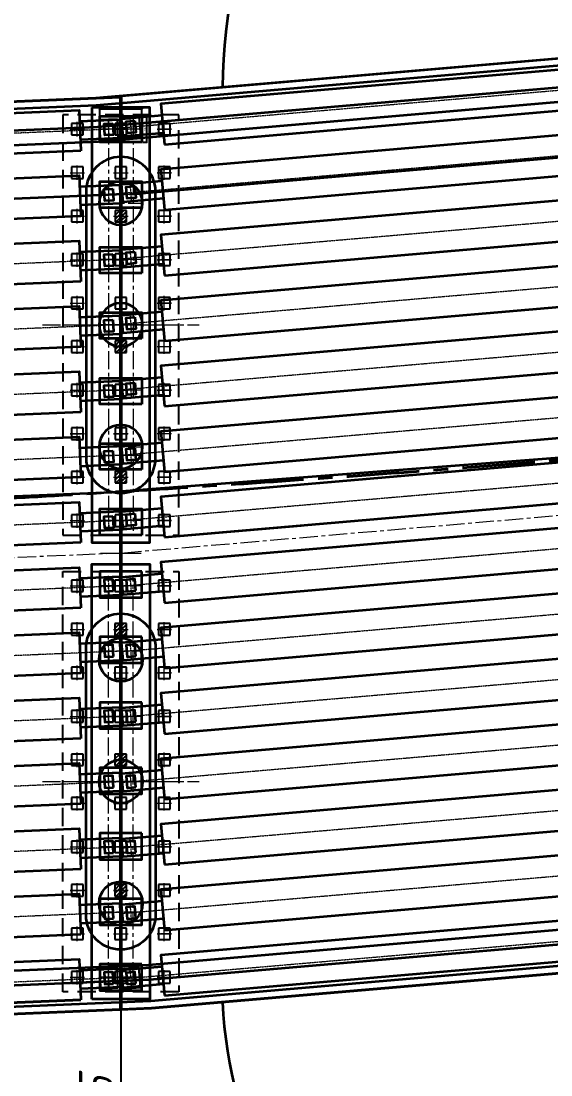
# Model space of a CAD drawing. Header units: millimetres. Extents: x 263685 to 14136308, y -2404013 to 2433772.
# Drawn here: x 6899178 to 6917457, y -488884 to -452539 of the extents above; entities that cross this region are included whole.
import ezdxf
from ezdxf import colors
from ezdxf.entities.mleader import LeaderData, LeaderLine
from ezdxf.math import Vec2, Vec3

# ---------------------------------------------------------------- set-up
doc = ezdxf.new("R2010")
doc.units = ezdxf.units.MM
for name, pattern in [('CENTER', [50.8, 31.75, -6.35, 6.35, -6.35]), ('невидимая', [9.525, 6.35, -3.175]), ('осевая', [2, 1.25, -0.25, 0.25, -0.25])]:
    doc.linetypes.add(name, pattern=pattern)
for name, color, linetype, lineweight in [('1-Бетон', 106, 'Continuous', 35), ('1-Оси', 1, 'CENTER', 20), ('ИС_Выноски', 3, 'Continuous', 18), ('ИС_Ось', 3, 'осевая', 18)]:
    doc.layers.add(name, color=color, linetype=linetype, lineweight=lineweight)
doc.layers.add('_Defpoints', color=8, linetype='Continuous', plot=False)
doc.layers.add('ИС_Невидимая', color=4, linetype='невидимая')
doc.layers.add('Штриховая', color=7, linetype='Continuous')
doc.styles.add('0', font='isocpeur.ttf', dxfattribs={"width": 0.8, "oblique": 15})
doc.styles.add('ISOCPEUR', font='isocpeur.ttf', dxfattribs={"width": 0.8, "oblique": 15, "height": 2.5})
doc.dimstyles.new('М25', dxfattribs={"dimscale": 25, "dimtxt": 2.5, "dimasz": 2, "dimexe": 1, "dimexo": 1, "dimgap": 1, "dimtad": 1, "dimdec": 0, "dimtxsty": '0', "dimblk1": 'OBLIQUE', "dimblk2": 'OBLIQUE', "dimsah": 1, "dimcen": 2.5, "dimdle": 1, "dimclrd": 256, "dimclre": 256, "dimclrt": 256, "dimaunit": 1, "dimadec": 0, "dimazin": 0, "dimtfac": 0.75, "dimtdec": 0, "dimtmove": 1, "dimatfit": 2, "dimldrblk": 'OBLIQUE', "dimfxl": 1, "dimtolj": 1, "dimtzin": 0, "dimlwd": -1, "dimlwe": -1, "dimarcsym": 0})
doc.dimstyles.new('М400нов', dxfattribs={"dimscale": 400, "dimtxt": 2.5, "dimasz": 2, "dimexe": 1, "dimexo": 1, "dimgap": 0.8, "dimtad": 1, "dimdec": 0, "dimzin": 0, "dimdsep": 46, "dimtxsty": '0', "dimblk": 'OBLIQUE', "dimcen": 0.09, "dimdle": 1, "dimclrd": 256, "dimclre": 256, "dimclrt": 256, "dimadec": 4, "dimazin": 0, "dimtfac": 1, "dimtdec": 0, "dimtmove": 1, "dimatfit": 2, "dimfxl": 1, "dimtolj": 1, "dimtzin": 0, "dimlwd": -1, "dimarcsym": 0})

# ---------------------------------------------------------------- blocks, each defined once
blk = doc.blocks.new('_None')
blk = doc.blocks.new('*D295')
at = {"layer": '1-Бетон', "transparency": 16777216}
blk.add_line((6933750, -658489), (6934314, -664008), dxfattribs=at)
blk.add_solid([(6934447, -663994), (6934182, -664022), (6934396, -664804)], dxfattribs=at)
at = {"layer": 'Defpoints', "color": 0, "transparency": 16777216}
for p in [(6853074, 131052), (6934396, -664804)]:
    blk.add_point(p, dxfattribs=at)
at = {"layer": '1-Бетон', "transparency": 16777216, "insert": (6934808, -660767), "char_height": 1000, "attachment_point": 5, "rotation": 275.8344, "style": '0'}
blk.add_mtext('\\A1;R800000', dxfattribs=at)
blk = doc.blocks.new('*U1435')
at = {"layer": 'ИС_Невидимая', "ltscale": 20}
blk.add_lwpolyline([(-0.2, -0.2), (0.2, -0.2), (0.2, 0.2), (-0.2, 0.2), (-0.2, -0.2)], dxfattribs=at)
at = {"layer": 'ИС_Ось', "ltscale": 50}
for points in [[(-0.25, 0), (0.25, 0)], [(0, -0.25), (0, 0.25)]]:
    blk.add_lwpolyline(points, dxfattribs=at)
blk = doc.blocks.new('*U1436')
at = {"color": 0, "linetype": 'ByBlock', "lineweight": -2, "transparency": 16777216}
for p in [(0, 0), (1.5, 0), (3, 0), (0, -1.5), (1.5, -1.5), (3, -1.5), (0, -3), (1.5, -3), (3, -3), (0, -4.5), (1.5, -4.5), (3, -4.5), (0, -6), (1.5, -6), (3, -6), (0, -7.5), (1.5, -7.5), (3, -7.5), (0, -9), (1.5, -9), (3, -9), (0, -10.5), (1.5, -10.5), (3, -10.5), (0, -12), (1.5, -12), (3, -12), (0, -13.5), (1.5, -13.5), (3, -13.5)]:
    blk.add_blockref('*U1435', p, dxfattribs=at)
blk = doc.blocks.new('*U1437')
at = {"layer": 'ИС_Невидимая', "ltscale": 20}
blk.add_lwpolyline([(-0.2, -0.2), (0.2, -0.2), (0.2, 0.2), (-0.2, 0.2), (-0.2, -0.2)], dxfattribs=at)
at = {"layer": 'ИС_Ось', "ltscale": 50}
for points in [[(-0.25, 0), (0.25, 0)], [(0, -0.25), (0, 0.25)]]:
    blk.add_lwpolyline(points, dxfattribs=at)
blk = doc.blocks.new('*U1438')
at = {"color": 0, "linetype": 'ByBlock', "lineweight": -2, "transparency": 16777216}
for p in [(0, 0), (1.5, 0), (3, 0), (0, -1.5), (1.5, -1.5), (3, -1.5), (0, -3), (1.5, -3), (3, -3), (0, -4.5), (1.5, -4.5), (3, -4.5), (0, -6), (1.5, -6), (3, -6), (0, -7.5), (1.5, -7.5), (3, -7.5), (0, -9), (1.5, -9), (3, -9), (0, -10.5), (1.5, -10.5), (3, -10.5), (0, -12), (1.5, -12), (3, -12), (0, -13.5), (1.5, -13.5), (3, -13.5)]:
    blk.add_blockref('*U1437', p, dxfattribs=at)
blk = doc.blocks.new('св поле кальм пл')
at = {"layer": 'Штриховая'}
h = blk.add_hatch(dxfattribs=at)
h.set_pattern_fill('ANSI31', color=256, scale=0.03)
h.set_pattern_definition([(176.87772, (35.04111, 28.08523), (-0.00518798, -0.09510861), [])])
h.paths.add_polyline_path([(-36.201, 56.013), (-36.468, 56.311), (-36.766, 56.044), (-36.499, 55.746)])
h = blk.add_hatch(dxfattribs=at)
h.set_pattern_fill('ANSI31', color=256, scale=0.03)
h.set_pattern_definition([(176.87772, (31.69053, 25.0813), (-0.00518798, -0.09510861), [])])
h.paths.add_polyline_path([(-39.551, 53.009), (-39.818, 53.307), (-40.116, 53.04), (-39.849, 52.742)])
h = blk.add_hatch(dxfattribs=at)
h.set_pattern_fill('ANSI31', color=256, scale=0.03)
h.set_pattern_definition([(176.87772, (28.33995, 22.07737), (-0.00518798, -0.09510861), [])])
h.paths.add_polyline_path([(-42.902, 50.005), (-43.169, 50.303), (-43.467, 50.036), (-43.2, 49.738)])
h = blk.add_hatch(dxfattribs=at)
h.set_pattern_fill('ANSI31', color=256, scale=0.03)
h.set_pattern_definition([(176.87772, (24.43098, 18.57273), (-0.00518798, -0.09510861), [])])
h.paths.add_polyline_path([(-46.811, 46.5), (-47.078, 46.798), (-47.376, 46.531), (-47.109, 46.233)])
h = blk.add_hatch(dxfattribs=at)
h.set_pattern_fill('ANSI31', color=256, scale=0.03)
h.set_pattern_definition([(176.87772, (21.08039, 15.5688), (-0.00518798, -0.09510861), [])])
h.paths.add_polyline_path([(-50.162, 43.497), (-50.429, 43.794), (-50.726, 43.527), (-50.459, 43.23)])
h = blk.add_hatch(dxfattribs=at)
h.set_pattern_fill('ANSI31', color=256, scale=0.03)
h.set_pattern_definition([(176.87772, (17.72981, 12.56487), (-0.00518798, -0.09510861), [])])
h.paths.add_polyline_path([(-53.512, 40.493), (-53.779, 40.79), (-54.077, 40.523), (-53.81, 40.226)])
at = {"layer": 'ИС_Невидимая', "ltscale": 0.1}
for points in [[(-32.542, 56.876), (-43.338, 47.196), (-46.009, 50.175), (-35.212, 59.854), (-32.542, 56.876)], [(-55.065, 36.682), (-44.269, 46.362), (-46.939, 49.34), (-57.736, 39.661), (-55.065, 36.682)]]:
    blk.add_lwpolyline(points, dxfattribs=at)
at = {"layer": 'ИС_Ось', "color": 1, "ltscale": 500}
blk.add_line((-44.672, 47.747), (-45.606, 48.789), dxfattribs=at)
at = {"layer": 'ИС_Ось', "color": 1, "lineweight": 40, "ltscale": 2, "true_color": 0xff0000, "flags": 128}
blk.add_lwpolyline([(34.634, -46.806, 0.046583), (-64.636, 63.963, 0.046583)], format="xyb", dxfattribs=at)
at = {"layer": 'ИС_Ось', "color": 1, "ltscale": 500}
for points in [[(-33.877, 58.365), (-45.065, 48.334)], [(-37.94, 52.036), (-40.61, 55.014)], [(-56.401, 38.172), (-45.212, 48.202)], [(-49.667, 41.522), (-52.337, 44.501)]]:
    blk.add_lwpolyline(points, dxfattribs=at)
at = {"color": 1, "rotation": 131.8774809}
for name, p in [('*U1438', (-43.3, 47.902)), ('*U1436', (-55.027, 37.389))]:
    blk.add_blockref(name, p, dxfattribs=at)
blk = doc.blocks.new('б33 план')
at = {"layer": '1-Бетон'}
blk.add_lwpolyline([(1400, 700), (31600, 700), (31600, -700), (1400, -700)], close=True, dxfattribs=at)
for points in [[(1400, 310), (0, 310), (0, -310), (1400, -310)], [(31600, 310), (33000, 310), (33000, -310), (31600, -310)]]:
    blk.add_lwpolyline(points, dxfattribs=at)
at = {"layer": 'ИС_Ось', "color": 3, "ltscale": 20}
for points in [[(0, 0), (33000, 0)], [(400, 310), (400, -310)], [(32600, 310), (32600, -310)]]:
    blk.add_lwpolyline(points, dxfattribs=at)
blk = doc.blocks.new('*U1904')
at = {"rotation": 182.4098864728825}
blk.add_blockref('б33 план', (16485, 694), dxfattribs=at)
blk = doc.blocks.new('*U1905')
at = {"layer": '_Defpoints', "color": 0, "linetype": 'ByBlock', "lineweight": -2, "transparency": 16777216}
for p in [(0, 0), (0, -2252), (0, -4504), (0, -6756), (0, -9008), (0, -11260), (0, -13512), (0, -15764), (0, -18016), (0, -20268), (0, -22520), (0, -24772), (0, -27024), (0, -29276)]:
    blk.add_blockref('*U1904', p, dxfattribs=at)
blk = doc.blocks.new('Б24 план')
at = {"layer": '1-Бетон'}
blk.add_lwpolyline([(1400, -700), (22600, -700), (22600, 700), (1400, 700)], close=True, dxfattribs=at)
for points in [[(1400, -310), (0, -310), (0, 310), (1400, 310)], [(22600, -310), (24000, -310), (24000, 310), (22600, 310)]]:
    blk.add_lwpolyline(points, dxfattribs=at)
at = {"layer": 'ИС_Ось', "color": 3, "ltscale": 20}
for points in [[(300, -310), (300, 310)], [(23700, -310), (23700, 310)], [(0, 0), (24000, 0)]]:
    blk.add_lwpolyline(points, dxfattribs=at)
blk = doc.blocks.new('*U1906')
at = {"rotation": 4.910079921255813}
blk.add_blockref('Б24 план', (-11956, -1027), dxfattribs=at)
blk = doc.blocks.new('*U1907')
at = {"layer": '_Defpoints', "color": 0, "linetype": 'ByBlock', "lineweight": -2, "transparency": 16777216}
for p in [(0, 0), (0, -2258), (0, -4516), (0, -6774), (0, -9032), (0, -11290), (0, -13548), (0, -15806), (0, -18064), (0, -20322), (0, -22580), (0, -24838), (0, -27096), (0, -29354)]:
    blk.add_blockref('*U1906', p, dxfattribs=at)
blk = doc.blocks.new('*U1400')
at = {"layer": '1-Бетон'}
blk.add_circle((0, 0), 750, dxfattribs=at)
blk = doc.blocks.new('*U1401')
at = {"layer": '1-Бетон', "color": 0, "linetype": 'ByBlock', "lineweight": -2, "transparency": 16777216}
for p in [(0, 0), (4200, 0), (8400, 0)]:
    blk.add_blockref('*U1400', p, dxfattribs=at)
blk = doc.blocks.new('*U1396')
at = {"layer": 'ИС_Ось', "ltscale": 500}
blk.add_line((0, -725), (0, 725), dxfattribs=at)
blk = doc.blocks.new('*U1397')
at = {"layer": '1-Бетон', "color": 0, "linetype": 'ByBlock', "lineweight": -2, "transparency": 16777216}
for p in [(0, 0), (2250, 0), (4500, 0), (6750, 0), (9000, 0), (11250, 0), (13500, 0)]:
    blk.add_blockref('*U1396', p, dxfattribs=at)
blk = doc.blocks.new('*U1398')
at = {"layer": 'ИС_Ось', "ltscale": 500}
blk.add_lwpolyline([(0, 500), (0, -1000)], dxfattribs=at)
blk = doc.blocks.new('*U1399')
at = {"color": 0, "linetype": 'ByBlock', "lineweight": -2, "transparency": 16777216}
for p in [(0, 0), (4200, 0), (8400, 0)]:
    blk.add_blockref('*U1398', p, dxfattribs=at)
blk = doc.blocks.new('*U1404')
at = {"layer": '1-Бетон'}
blk.add_circle((0, 0), 750, dxfattribs=at)
blk = doc.blocks.new('*U1405')
at = {"layer": '1-Бетон', "color": 0, "linetype": 'ByBlock', "lineweight": -2, "transparency": 16777216}
for p in [(0, 0), (4200, 0), (8400, 0)]:
    blk.add_blockref('*U1404', p, dxfattribs=at)
blk = doc.blocks.new('*U1402')
at = {"layer": 'ИС_Ось', "ltscale": 500}
blk.add_line((0, -725), (0, 725), dxfattribs=at)
blk = doc.blocks.new('*U1403')
at = {"layer": '1-Бетон', "color": 0, "linetype": 'ByBlock', "lineweight": -2, "transparency": 16777216}
for p in [(0, 0), (2250, 0), (4500, 0), (6750, 0), (9000, 0), (11250, 0), (13500, 0)]:
    blk.add_blockref('*U1402', p, dxfattribs=at)
blk = doc.blocks.new('_OBLIQUE')
at = {"color": 0, "linetype": 'ByBlock', "lineweight": -2}
blk.add_line((0.5, 0.5), (-0.5, -0.5), dxfattribs=at)
blk = doc.blocks.new('*D1914')
at = {"layer": '_Defpoints', "color": 2, "transparency": 16777216}
for p, q in [((6903367, -455579), (6901867, -455579)), ((6901892, -455792), (6901892, -455554)), ((6903342, -455792), (6903342, -455554))]:
    blk.add_line(p, q, dxfattribs=at)
at = {"layer": 'Defpoints', "color": 0, "transparency": 16777216}
for p in [(6901892, -455579), (6901892, -455817), (6903342, -455817)]:
    blk.add_point(p, dxfattribs=at)
at = {"layer": '_Defpoints', "color": 2, "transparency": 16777216, "xscale": 50, "yscale": 50, "zscale": 50}
for p, rotation in [((6901892, -455579), 180.0000242058169), ((6903342, -455579), 2.420581687090361e-05)]:
    blk.add_blockref('_OBLIQUE', p, dxfattribs=dict(at, rotation=rotation))
at = {"layer": '_Defpoints', "color": 2, "transparency": 16777216, "insert": (6902617, -455523), "char_height": 62.5, "attachment_point": 5, "rotation": 0, "style": '0'}
blk.add_mtext('\\A1;1450', dxfattribs=at)
blk = doc.blocks.new('*D1915')
at = {"layer": '_Defpoints', "color": 2, "transparency": 16777216}
for p, q in [((6903367, -455817), (6903530, -455817)), ((6903505, -455792), (6903505, -456742)), ((6903367, -456717), (6903530, -456717))]:
    blk.add_line(p, q, dxfattribs=at)
at = {"layer": 'Defpoints', "color": 0, "transparency": 16777216}
for p in [(6903342, -455817), (6903342, -456717), (6903505, -456717)]:
    blk.add_point(p, dxfattribs=at)
at = {"layer": '_Defpoints', "color": 2, "transparency": 16777216, "xscale": 50, "yscale": 50, "zscale": 50}
for p, rotation in [((6903505, -455817), 90), ((6903505, -456717), 270)]:
    blk.add_blockref('_OBLIQUE', p, dxfattribs=dict(at, rotation=rotation))
at = {"layer": '_Defpoints', "color": 2, "transparency": 16777216, "insert": (6903448, -456267), "char_height": 62.5, "attachment_point": 5, "rotation": 90, "style": '0'}
blk.add_mtext('\\A1;900', dxfattribs=at)
blk = doc.blocks.new('мост план кальмиус')
at = {"layer": 'ИС_Выноски'}
ml = blk.add_multileader_mtext('Standard', dxfattribs=at)
ml.set_content('Ось опоры ОП5 \\PПК 71+4,24', color=256, style='ISOCPEUR')
ml.set_leader_properties(color=256, linetype='ByLayer')
ml.set_arrow_properties(name='NONE')
ml.build(insert=Vec2(0, 0))
ml.multileader.update_dxf_attribs({"text_left_attachment_type": 6, "text_right_attachment_type": 6, "dogleg_length": 0.36, "arrow_head_size": 600, "scale": 200})
ctx = ml.context
ctx.base_point, ctx.scale, ctx.char_height, ctx.arrow_head_size, ctx.landing_gap_size, ctx.plane_origin, ctx.plane_x_axis, ctx.plane_y_axis = Vec3(49544.5, -27905.8), 200, 1200, 600, 125, Vec3(56540.2, -9400.5), Vec3(0, 1), Vec3(-1, 0)
ctx.left_attachment, ctx.right_attachment, ctx.text_align_type = 6, 6, 1
notes = []
notes.append((ctx, [(1, (1, 1, 0), (49544.5, -18211.7), (0, -1), 161, [(1, [(49544.5, -16236.4)], 0, [])])]))
ctx.mtext.insert, ctx.mtext.text_direction, ctx.mtext.rotation, ctx.mtext.width, ctx.mtext.alignment, ctx.mtext.flow_direction = Vec3(48104.5, -23139.3), Vec3(0, 1), 1.5707963, 10620.215, 2, 5
for ctx, leaders in notes:
    for number, flags, end, landing, length, lines in leaders:
        leader = LeaderData()
        leader.index, (leader.has_last_leader_line, leader.has_dogleg_vector, leader.attachment_direction) = number, flags
        leader.last_leader_point, leader.dogleg_vector, leader.dogleg_length = Vec3(end), Vec3(landing), length
        for number, points, colour, breaks in lines:
            line = LeaderLine()
            line.index, line.vertices, line.color, line.breaks = number, Vec3.list(points), colors.encode_raw_color(colour), breaks
            leader.lines.append(line)
        ctx.leaders.append(leader)

msp = doc.modelspace()

# ---------------------------------------------------------------- linework, layer by layer
at = {"layer": '1-Бетон'}
for points in [[(6779525.5592, -453053.8968), (6804390.0413, -455189.9414), (6836841.2633, -456555.66), (6869303.2375, -456555.66), (6901754.4595, -455189.9414), (6926618.9416, -453053.8968)], [(6837971.8121, -456805.66), (6869308.4959, -456805.66), (6901770.4221, -455439.4909), (6926618.9416, -453304.8176)], [(6904124.3863, -470340.9769), (6908843.2966, -469935.5873)], [(6926618.9416, -484365.0792), (6903658.8881, -486337.5192), (6869962.0458, -487755.66), (6836182.455, -487755.66), (6802485.6126, -486337.5192), (6779525.5592, -484365.0792)], [(6904124.3863, -486146.9769), (6925246.5877, -484332.4221)], [(6779525.5592, -484616), (6802469.65, -486587.0687), (6836177.1966, -488005.66), (6869967.3041, -488005.66), (6903674.8508, -486587.0687), (6926618.9416, -484616)], [(6869580.8954, -487005.6942), (6902552.6882, -485640.9785)], [(6871064.0493, -487559.1491), (6901237.3401, -486289.2979)]]:
    msp.add_lwpolyline(points, dxfattribs=at)
at = {"layer": '1-Бетон', "color": 4}
for points in [[(6902643.0758, -455113.6027), (6926618.9416, -453053.8968), (6926618.9416, -484616), (6903674.8508, -486587.0687), (6902643.0758, -486630.4912), (6902643.0758, -455113.6027)], [(6837971.8121, -457555.66), (6869324.2708, -457555.66), (6901818.31, -456188.1395), (6926618.9416, -454057.5801)], [(6837971.8121, -458055.66), (6869334.7875, -458055.66), (6901850.2353, -456687.2385), (6926618.9416, -454559.4217)], [(6869622.2504, -456542.2342), (6902593.0758, -455167.3342), (6902593.0758, -486632.5955), (6869967.3041, -488005.66), (6869622.2504, -488004.8387), (6869622.2504, -456542.2342)], [(6902929.8097, -458505.0406), (6926905.6755, -456445.3347)], [(6902751.4833, -458513.6593), (6869635.3799, -459907.374)], [(6926572.924, -466921.3794), (6902644.0432, -468767.6356)], [(6869622.2504, -470133.704), (6902594.0916, -468770.7352)], [(6837971.8121, -486505.66), (6869935.7541, -486505.66), (6903579.075, -485089.7716), (6926618.9416, -483110.4751)], [(6837971.8121, -487005.66), (6869946.2708, -487005.66), (6903611.0002, -485588.8706), (6926618.9416, -483612.3167)]]:
    msp.add_lwpolyline(points, dxfattribs=at)
at = {"layer": '1-Бетон', "color": 3}
for points in [[(6901617.4261, -455517.7305), (6901617.4261, -470517.7305), (6903617.4922, -470517.7305), (6903617.4922, -455517.7305)], [(6901617.238, -486268.197), (6901617.6143, -471268.0192), (6903617.6804, -471267.0411), (6903617.304, -486267.219)]]:
    msp.add_lwpolyline(points, close=True, dxfattribs=at)
at = {"layer": '1-Бетон', "color": 5}
for points in [[(6903342.1846, -456717.3748), (6901892.1846, -456717.3748), (6901892.1846, -455817.3748), (6903342.1846, -455817.3748), (6903342.1846, -456717.3748)], [(6902347.8952, -456065.7257), (6902364.7144, -456465.3719), (6902064.9797, -456477.9863), (6902048.1605, -456078.3401), (6902347.8952, -456065.7257)], [(6903100.8363, -455977.5549), (6903135.0732, -456376.087), (6902836.1742, -456401.7647), (6902801.9373, -456003.2326), (6903100.8363, -455977.5549)], [(6903342.1846, -458975.3748), (6901892.1846, -458975.3748), (6901892.1846, -458075.3748), (6903342.1846, -458075.3748), (6903342.1846, -458975.3748)], [(6903100.8363, -458235.5549), (6903135.0732, -458634.087), (6902836.1742, -458659.7647), (6902801.9373, -458261.2326), (6903100.8363, -458235.5549)], [(6902347.8952, -458323.7257), (6902364.7144, -458723.3719), (6902064.9797, -458735.9863), (6902048.1605, -458336.3401), (6902347.8952, -458323.7257)], [(6903342.1846, -461233.3748), (6901892.1846, -461233.3748), (6901892.1846, -460333.3748), (6903342.1846, -460333.3748), (6903342.1846, -461233.3748)], [(6902347.8952, -460581.7257), (6902364.7144, -460981.3719), (6902064.9797, -460993.9863), (6902048.1605, -460594.3401), (6902347.8952, -460581.7257)], [(6903100.8363, -460493.5549), (6903135.0732, -460892.087), (6902836.1742, -460917.7647), (6902801.9373, -460519.2326), (6903100.8363, -460493.5549)], [(6903342.1846, -463491.3748), (6901892.1846, -463491.3748), (6901892.1846, -462591.3748), (6903342.1846, -462591.3748), (6903342.1846, -463491.3748)], [(6902347.8952, -462839.7257), (6902364.7144, -463239.3719), (6902064.9797, -463251.9863), (6902048.1605, -462852.3401), (6902347.8952, -462839.7257)], [(6903100.8363, -462751.5549), (6903135.0732, -463150.087), (6902836.1742, -463175.7647), (6902801.9373, -462777.2326), (6903100.8363, -462751.5549)], [(6903342.1846, -465749.3748), (6901892.1846, -465749.3748), (6901892.1846, -464849.3748), (6903342.1846, -464849.3748), (6903342.1846, -465749.3748)], [(6902347.8952, -465097.7257), (6902364.7144, -465497.3719), (6902064.9797, -465509.9863), (6902048.1605, -465110.3401), (6902347.8952, -465097.7257)], [(6903100.8363, -465009.5549), (6903135.0732, -465408.087), (6902836.1742, -465433.7647), (6902801.9373, -465035.2326), (6903100.8363, -465009.5549)], [(6903342.1846, -468007.3748), (6901892.1846, -468007.3748), (6901892.1846, -467107.3748), (6903342.1846, -467107.3748), (6903342.1846, -468007.3748)], [(6902347.8952, -467355.7257), (6902364.7144, -467755.3719), (6902064.9797, -467767.9863), (6902048.1605, -467368.3401), (6902347.8952, -467355.7257)], [(6903100.8363, -467267.5549), (6903135.0732, -467666.087), (6902836.1742, -467691.7647), (6902801.9373, -467293.2326), (6903100.8363, -467267.5549)], [(6903342.1846, -470265.3748), (6901892.1846, -470265.3748), (6901892.1846, -469365.3748), (6903342.1846, -469365.3748), (6903342.1846, -470265.3748)], [(6903100.8363, -469525.5549), (6903135.0732, -469924.087), (6902836.1742, -469949.7647), (6902801.9373, -469551.2326), (6903100.8363, -469525.5549)], [(6902347.8952, -469613.7257), (6902364.7144, -470013.3719), (6902064.9797, -470025.9863), (6902048.1605, -469626.3401), (6902347.8952, -469613.7257)], [(6903342.1846, -471519.3748), (6901892.1846, -471519.3748), (6901892.1846, -472419.3748), (6903342.1846, -472419.3748), (6903342.1846, -471519.3748)], [(6902364.716, -472193.4094), (6902347.8968, -471793.7631), (6902048.1621, -471806.3775), (6902064.9813, -472206.0238), (6902364.716, -472193.4094)], [(6903135.0764, -472182.1244), (6903100.8396, -471783.5923), (6902801.9405, -471809.2699), (6902836.1774, -472207.802), (6903135.0764, -472182.1244)], [(6903342.1846, -473777.3748), (6901892.1846, -473777.3748), (6901892.1846, -474677.3748), (6903342.1846, -474677.3748), (6903342.1846, -473777.3748)], [(6902364.716, -474451.4094), (6902347.8968, -474051.7631), (6902048.1621, -474064.3775), (6902064.9813, -474464.0238), (6902364.716, -474451.4094)], [(6903135.0764, -474440.1244), (6903100.8396, -474041.5923), (6902801.9405, -474067.2699), (6902836.1774, -474465.802), (6903135.0764, -474440.1244)], [(6903342.1846, -476035.3748), (6901892.1846, -476035.3748), (6901892.1846, -476935.3748), (6903342.1846, -476935.3748), (6903342.1846, -476035.3748)], [(6902364.716, -476709.4094), (6902347.8968, -476309.7631), (6902048.1621, -476322.3775), (6902064.9813, -476722.0238), (6902364.716, -476709.4094)], [(6903135.0764, -476698.1244), (6903100.8396, -476299.5923), (6902801.9405, -476325.2699), (6902836.1774, -476723.802), (6903135.0764, -476698.1244)], [(6903342.1846, -478293.3748), (6901892.1846, -478293.3748), (6901892.1846, -479193.3748), (6903342.1846, -479193.3748), (6903342.1846, -478293.3748)], [(6902364.716, -478967.4094), (6902347.8968, -478567.7631), (6902048.1621, -478580.3775), (6902064.9813, -478980.0238), (6902364.716, -478967.4094)], [(6903135.0764, -478956.1244), (6903100.8396, -478557.5923), (6902801.9405, -478583.2699), (6902836.1774, -478981.802), (6903135.0764, -478956.1244)], [(6903342.1846, -480551.3748), (6901892.1846, -480551.3748), (6901892.1846, -481451.3748), (6903342.1846, -481451.3748), (6903342.1846, -480551.3748)], [(6902364.716, -481225.4094), (6902347.8968, -480825.7631), (6902048.1621, -480838.3775), (6902064.9813, -481238.0238), (6902364.716, -481225.4094)], [(6903135.0764, -481214.1244), (6903100.8396, -480815.5923), (6902801.9405, -480841.2699), (6902836.1774, -481239.802), (6903135.0764, -481214.1244)], [(6903342.1846, -482809.3748), (6901892.1846, -482809.3748), (6901892.1846, -483709.3748), (6903342.1846, -483709.3748), (6903342.1846, -482809.3748)], [(6902364.716, -483483.4094), (6902347.8968, -483083.7631), (6902048.1621, -483096.3775), (6902064.9813, -483496.0238), (6902364.716, -483483.4094)], [(6903135.0764, -483472.1244), (6903100.8396, -483073.5923), (6902801.9405, -483099.2699), (6902836.1774, -483497.802), (6903135.0764, -483472.1244)], [(6903342.1846, -485067.3748), (6901892.1846, -485067.3748), (6901892.1846, -485967.3748), (6903342.1846, -485967.3748), (6903342.1846, -485067.3748)], [(6902364.716, -485741.4094), (6902347.8968, -485341.7631), (6902048.1621, -485354.3775), (6902064.9813, -485754.0238), (6902364.716, -485741.4094)], [(6903135.0764, -485730.1244), (6903100.8396, -485331.5923), (6902801.9405, -485357.2699), (6902836.1774, -485755.802), (6903135.0764, -485730.1244)]]:
    msp.add_lwpolyline(points, dxfattribs=at)
at = {"layer": '1-Бетон', "elevation": -5778.159}
for points in [[(6901418.14, -458418.0641), (6901418.14, -467618.0003, 0.9958479419), (6903818.14, -467618.0003), (6903818.14, -458418.0641, 0.9958479419)], [(6901418.14, -483367.6855), (6901418.14, -474167.7493, -0.9958479419), (6903818.14, -474167.7493), (6903818.14, -483367.6855, -0.9958479419)]]:
    msp.add_lwpolyline(points, format="xyb", close=True, dxfattribs=at)
at = {"layer": '1-Бетон'}
for centre, radius, start, end in [((6925283.2148, -455011.1074), 19159.5186, 91.48069625, 179.41205732), ((6921768.0347, -485605.8021, 33460.77), 15662.3085, 182.8208897, 280.3514047)]:
    msp.add_arc(centre, radius, start, end, dxfattribs=at)
at = {"layer": '1-Оси', "color": 1, "ltscale": 20}
msp.add_lwpolyline([(6926618.9416, -468835.0921), (6902746.4591, -470885.9165), (6869622.2208, -472280.6612), (6836502.7045, -472279.837), (6803398.0417, -470885.9165), (6779525.5592, -468835.0921)], dxfattribs=at)
at = {"layer": '_Defpoints', "color": 4}
msp.add_lwpolyline([(6904004.5572, -455398.1145), (6925126.7586, -453583.5598)], dxfattribs=at)
at = {"layer": '_Defpoints'}
msp.add_lwpolyline([(6901177.8898, -455614.5606), (6871004.0898, -456884.4332)], dxfattribs=at)
at = {"layer": '_Defpoints', "color": 2}
for points in [[(6902491.4553, -455909.5511), (6902520.889, -456608.9321), (6901921.4196, -456634.1609), (6901891.986, -455934.78)], [(6903237.4471, -455815.2666), (6903297.3616, -456512.6977), (6902699.5635, -456564.0531), (6902639.6489, -455866.6219)], [(6902520.8905, -485884.9695), (6902491.4569, -485185.5886), (6901891.9876, -485210.8174), (6901921.4212, -485910.1983)], [(6903297.3648, -485866.7351), (6903237.4503, -485169.3039), (6902639.6521, -485220.6592), (6902699.5667, -485918.0904)]]:
    msp.add_lwpolyline(points, close=True, dxfattribs=at)
at = {"layer": 'ИС_Ось', "color": 1, "ltscale": 500}
for points in [[(6902618.0758, -455243.5039), (6902618.0758, -470793.7352)], [(6899918.0758, -463017.7305), (6905318.0758, -463017.7305)], [(6902618.0758, -486541.2457), (6902618.0758, -470991.0144)], [(6899918.0758, -478767.13), (6905318.0758, -478767.13)]]:
    msp.add_lwpolyline(points, dxfattribs=at)
at = {"layer": 'ИС_Ось', "ltscale": 50}
for points in [[(6901118.2755, -456518.3263), (6901118.2755, -456018.3263)], [(6902618.2755, -456518.3263), (6902618.2755, -456018.3263)], [(6904117.8754, -456518.3263), (6904117.8754, -456018.3263)], [(6900868.2755, -456268.3263), (6901368.2755, -456268.3263)], [(6902368.2755, -456268.3263), (6902868.2755, -456268.3263)], [(6904367.8754, -456268.3263), (6903867.8754, -456268.3263)], [(6901118.2755, -458018.3263), (6901118.2755, -457518.3263)], [(6902618.2755, -458018.3263), (6902618.2755, -457518.3263)], [(6904117.8754, -458018.3263), (6904117.8754, -457518.3263)], [(6900868.2755, -457768.3263), (6901368.2755, -457768.3263)], [(6902368.2755, -457768.3263), (6902868.2755, -457768.3263)], [(6904367.8754, -457768.3263), (6903867.8754, -457768.3263)], [(6901118.2759, -459518.4417), (6901118.2759, -459018.4417)], [(6902618.2759, -459518.4417), (6902618.2759, -459018.4417)], [(6904117.8757, -459518.4417), (6904117.8757, -459018.4417)], [(6900868.2759, -459268.4417), (6901368.2759, -459268.4417)], [(6902368.2759, -459268.4417), (6902868.2759, -459268.4417)], [(6904367.8757, -459268.4417), (6903867.8757, -459268.4417)], [(6900868.2759, -460768.4417), (6901368.2759, -460768.4417)], [(6901118.2759, -461018.4417), (6901118.2759, -460518.4417)], [(6902368.2759, -460768.4417), (6902868.2759, -460768.4417)], [(6902618.2759, -461018.4417), (6902618.2759, -460518.4417)], [(6904367.8757, -460768.4417), (6903867.8757, -460768.4417)], [(6904117.8757, -461018.4417), (6904117.8757, -460518.4417)], [(6900868.2759, -462268.4417), (6901368.2759, -462268.4417)], [(6901118.2759, -462518.4417), (6901118.2759, -462018.4417)], [(6902368.2759, -462268.4417), (6902868.2759, -462268.4417)], [(6902618.2759, -462518.4417), (6902618.2759, -462018.4417)], [(6904367.8757, -462268.4417), (6903867.8757, -462268.4417)], [(6904117.8757, -462518.4417), (6904117.8757, -462018.4417)], [(6901118.2759, -464018.4417), (6901118.2759, -463518.4417)], [(6902618.2759, -464018.4417), (6902618.2759, -463518.4417)], [(6904117.8757, -464018.4417), (6904117.8757, -463518.4417)], [(6900868.2759, -463768.4417), (6901368.2759, -463768.4417)], [(6902368.2759, -463768.4417), (6902868.2759, -463768.4417)], [(6904367.8757, -463768.4417), (6903867.8757, -463768.4417)], [(6901118.2755, -465518.3263), (6901118.2755, -465018.3263)], [(6902618.2755, -465518.3263), (6902618.2755, -465018.3263)], [(6904117.8754, -465518.3263), (6904117.8754, -465018.3263)], [(6900868.2755, -465268.3263), (6901368.2755, -465268.3263)], [(6902368.2755, -465268.3263), (6902868.2755, -465268.3263)], [(6904367.8754, -465268.3263), (6903867.8754, -465268.3263)], [(6901118.2755, -467018.3263), (6901118.2755, -466518.3263)], [(6902618.2755, -467018.3263), (6902618.2755, -466518.3263)], [(6904117.8754, -467018.3263), (6904117.8754, -466518.3263)], [(6900868.2755, -466768.3263), (6901368.2755, -466768.3263)], [(6902368.2755, -466768.3263), (6902868.2755, -466768.3263)], [(6904367.8754, -466768.3263), (6903867.8754, -466768.3263)], [(6901117.775, -468518.4418), (6901117.775, -468018.4418)], [(6902617.775, -468518.4418), (6902617.775, -468018.4418)], [(6904117.3748, -468518.4418), (6904117.3748, -468018.4418)], [(6900867.775, -468268.4418), (6901367.775, -468268.4418)], [(6902367.775, -468268.4418), (6902867.775, -468268.4418)], [(6904367.3748, -468268.4418), (6903867.3748, -468268.4418)], [(6901118.2755, -470018.3263), (6901118.2755, -469518.3263)], [(6902618.2755, -470018.3263), (6902618.2755, -469518.3263)], [(6904117.8754, -470018.3263), (6904117.8754, -469518.3263)], [(6900868.2755, -469768.3263), (6901368.2755, -469768.3263)], [(6902368.2755, -469768.3263), (6902868.2755, -469768.3263)], [(6904367.8754, -469768.3263), (6903867.8754, -469768.3263)], [(6900868.2759, -472018.7305), (6901368.2759, -472018.7305)], [(6901118.2759, -472268.7305), (6901118.2759, -471768.7305)], [(6902368.2759, -472018.7305), (6902868.2759, -472018.7305)], [(6902618.2759, -472268.7305), (6902618.2759, -471768.7305)], [(6904367.8757, -472018.7305), (6903867.8757, -472018.7305)], [(6904117.8757, -472268.7305), (6904117.8757, -471768.7305)], [(6900868.2755, -473518.615), (6901368.2755, -473518.615)], [(6901118.2755, -473768.615), (6901118.2755, -473268.615)], [(6902368.2755, -473518.615), (6902868.2755, -473518.615)], [(6902618.2755, -473768.615), (6902618.2755, -473268.615)], [(6904367.8754, -473518.615), (6903867.8754, -473518.615)], [(6904117.8754, -473768.615), (6904117.8754, -473268.615)], [(6900868.2755, -475018.615), (6901368.2755, -475018.615)], [(6901118.2755, -475268.615), (6901118.2755, -474768.615)], [(6902368.2755, -475018.615), (6902868.2755, -475018.615)], [(6902618.2755, -475268.615), (6902618.2755, -474768.615)], [(6904367.8754, -475018.615), (6903867.8754, -475018.615)], [(6904117.8754, -475268.615), (6904117.8754, -474768.615)], [(6901118.2759, -476768.7305), (6901118.2759, -476268.7305)], [(6902618.2759, -476768.7305), (6902618.2759, -476268.7305)], [(6904117.8757, -476768.7305), (6904117.8757, -476268.7305)], [(6900868.2759, -476518.7305), (6901368.2759, -476518.7305)], [(6902368.2759, -476518.7305), (6902868.2759, -476518.7305)], [(6904367.8757, -476518.7305), (6903867.8757, -476518.7305)], [(6901118.2759, -478268.7305), (6901118.2759, -477768.7305)], [(6902618.2759, -478268.7305), (6902618.2759, -477768.7305)], [(6904117.8757, -478268.7305), (6904117.8757, -477768.7305)], [(6900868.2759, -478018.7305), (6901368.2759, -478018.7305)], [(6902368.2759, -478018.7305), (6902868.2759, -478018.7305)], [(6904367.8757, -478018.7305), (6903867.8757, -478018.7305)], [(6901118.2759, -479768.7305), (6901118.2759, -479268.7305)], [(6902618.2759, -479768.7305), (6902618.2759, -479268.7305)], [(6904117.8757, -479768.7305), (6904117.8757, -479268.7305)], [(6900868.2759, -479518.7305), (6901368.2759, -479518.7305)], [(6902368.2759, -479518.7305), (6902868.2759, -479518.7305)], [(6904367.8757, -479518.7305), (6903867.8757, -479518.7305)], [(6901118.2759, -481268.7305), (6901118.2759, -480768.7305)], [(6902618.2759, -481268.7305), (6902618.2759, -480768.7305)], [(6904117.8757, -481268.7305), (6904117.8757, -480768.7305)], [(6900868.2759, -481018.7305), (6901368.2759, -481018.7305)], [(6902368.2759, -481018.7305), (6902868.2759, -481018.7305)], [(6904367.8757, -481018.7305), (6903867.8757, -481018.7305)], [(6901118.2759, -482768.7305), (6901118.2759, -482268.7305)], [(6902618.2759, -482768.7305), (6902618.2759, -482268.7305)], [(6904117.8757, -482768.7305), (6904117.8757, -482268.7305)], [(6900868.2759, -482518.7305), (6901368.2759, -482518.7305)], [(6902368.2759, -482518.7305), (6902868.2759, -482518.7305)], [(6904367.8757, -482518.7305), (6903867.8757, -482518.7305)], [(6900868.2755, -484018.615), (6901368.2755, -484018.615)], [(6901118.2755, -484268.615), (6901118.2755, -483768.615)], [(6902368.2755, -484018.615), (6902868.2755, -484018.615)], [(6902618.2755, -484268.615), (6902618.2755, -483768.615)], [(6904367.8754, -484018.615), (6903867.8754, -484018.615)], [(6904117.8754, -484268.615), (6904117.8754, -483768.615)], [(6900868.2759, -485518.7305), (6901368.2759, -485518.7305)], [(6901118.2759, -485768.7305), (6901118.2759, -485268.7305)], [(6902368.2759, -485518.7305), (6902868.2759, -485518.7305)], [(6902618.2759, -485768.7305), (6902618.2759, -485268.7305)], [(6904367.8757, -485518.7305), (6903867.8757, -485518.7305)], [(6904117.8757, -485768.7305), (6904117.8757, -485268.7305)]]:
    msp.add_lwpolyline(points, dxfattribs=at)
at = {"layer": 'ИС_Ось', "ltscale": 500, "elevation": 5778.159}
for points in [[(6902193.0758, -455917.3748), (6902193.0758, -470117.3748)], [(6902193.0758, -485868.3748), (6902193.0758, -471668.3748)]]:
    msp.add_lwpolyline(points, dxfattribs=at)
at = {"layer": 'ИС_Ось', "ltscale": 500}
for points in [[(6903043.0758, -455917.3748), (6903043.0758, -470117.3748)], [(6903043.0758, -485868.3748), (6903043.0758, -471668.3748)]]:
    msp.add_lwpolyline(points, dxfattribs=at)

# ---------------------------------------------------------------- block references
at = {"xscale": -1, "rotation": 90}
msp.add_blockref('*U1399', (6902368.0758, -458817.7305), dxfattribs=at)
at = {"layer": '1-Бетон'}
msp.add_blockref('мост план кальмиус', (6853073.53, -668947.9294), dxfattribs=at)
at = {"layer": '1-Бетон', "color": 1, "xscale": 999.9999999999985, "yscale": 999.9999999999985, "zscale": 999.9999999999985, "rotation": 228.1225190970572}
msp.add_blockref('св поле кальм пл', (6836546.8121, -472280.66), dxfattribs=at)
at = {"layer": '1-Бетон', "xscale": -1, "rotation": 90}
for name, p in [('*U1403', (6902618.0758, -456267.3748)), ('*U1405', (6902618.0758, -458817.7305))]:
    msp.add_blockref(name, p, dxfattribs=at)
at = {"layer": '1-Бетон', "rotation": 90}
for name, p in [('*U1397', (6902618.0758, -485517.13)), ('*U1401', (6902618.0758, -482967.13))]:
    msp.add_blockref(name, p, dxfattribs=at)
at = {"layer": '_Defpoints'}
for name, p in [('*U1907', (6914625.5724, -455188.2683)), ('*U1905', (6886120.6781, -456948.8671))]:
    msp.add_blockref(name, p, dxfattribs=at)

# ---------------------------------------------------------------- dimensions: what is measured, and where the dimension line sits
at = {"layer": '1-Бетон'}
dim = msp.add_radius_dim(center=(6853073.53, 131052.1027), mpoint=(6934395.7587, -664803.8808), dimstyle='М400нов', override={"dimsah": 1}, dxfattribs=at)
dim.commit()
dim.dimension.update_dxf_attribs({"geometry": '*D295', "text_midpoint": (6933991.7931, -660850.4916), "dimtype": 164})
at = {"layer": '_Defpoints', "color": 2}
for base, p2, angle, picture, middle in [((6901892.1845, -455578.8904), (6901892.1846, -455817.3748), 180.00002421, '*D1914', (6902617.1844, -455522.6401)), ((6903504.6555, -456717.3748), (6903342.1846, -456717.3748), 90.00002423, '*D1915', (6903448.4055, -456267.3748))]:
    dim = msp.add_linear_dim(base=base, p1=(6903342.1846, -455817.3748), p2=p2, angle=angle, dimstyle='М25', override={"dimclrd": 2, "dimclre": 2, "dimclrt": 2}, dxfattribs=at)
    dim.commit()
    dim.dimension.update_dxf_attribs({"geometry": picture, "text_midpoint": middle})

# ---------------------------------------------------------------- leaders
at = {"layer": 'ИС_Выноски'}
ml = msp.add_multileader_mtext('Standard', dxfattribs=at)
ml.set_content('Ось опоры ОП5 \\PПК 71+4,24', color=256, style='ISOCPEUR')
ml.set_leader_properties(color=256, linetype='ByLayer')
ml.set_arrow_properties(name='NONE')
ml.build(insert=Vec2(0, 0))
ml.multileader.update_dxf_attribs({"text_left_attachment_type": 6, "text_right_attachment_type": 6, "dogleg_length": 0.36, "arrow_head_size": 600, "scale": 200})
ctx = ml.context
ctx.base_point, ctx.scale, ctx.char_height, ctx.arrow_head_size, ctx.landing_gap_size, ctx.plane_origin, ctx.plane_x_axis, ctx.plane_y_axis = Vec3(6902618.0758, -498210.7284), 200, 1200, 600, 125, Vec3(6909613.7524, -479705.4074), Vec3(0, 1), Vec3(-1, 0)
ctx.left_attachment, ctx.right_attachment, ctx.text_align_type = 6, 6, 1
notes = []
notes.append((ctx, [(1, (1, 1, 0), (6902618.0758, -488516.6086), (0, -1), 161.0417, [(1, [(6902618.0758, -486541.2457)], 0, [])])]))
ctx.mtext.insert, ctx.mtext.text_direction, ctx.mtext.rotation, ctx.mtext.width, ctx.mtext.alignment, ctx.mtext.flow_direction = Vec3(6901178.0758, -493444.1894), Vec3(0, 1), 1.5707963268, 10620.215089, 2, 5
for ctx, leaders in notes:
    for number, flags, end, landing, length, lines in leaders:
        leader = LeaderData()
        leader.index, (leader.has_last_leader_line, leader.has_dogleg_vector, leader.attachment_direction) = number, flags
        leader.last_leader_point, leader.dogleg_vector, leader.dogleg_length = Vec3(end), Vec3(landing), length
        for number, points, colour, breaks in lines:
            line = LeaderLine()
            line.index, line.vertices, line.color, line.breaks = number, Vec3.list(points), colors.encode_raw_color(colour), breaks
            leader.lines.append(line)
        ctx.leaders.append(leader)

doc.saveas('drawing.dxf')
